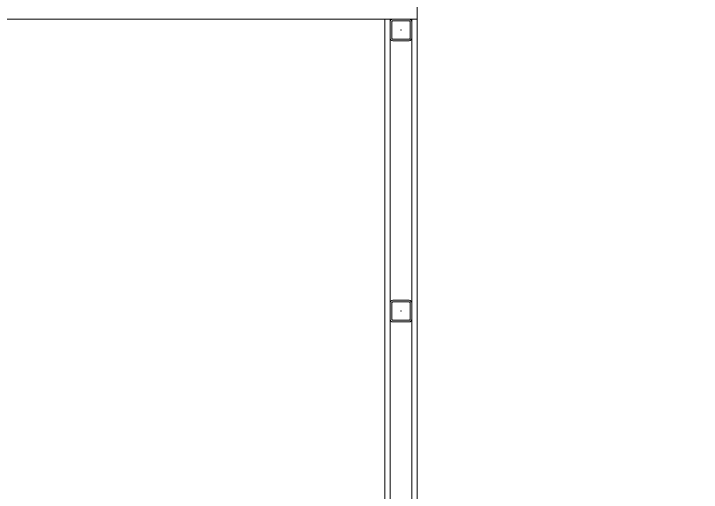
# Model space of a CAD drawing. Extents: x -2749 to 23780, y -1311 to 8245.
# Drawn here: x 15179.9 to 15307.1, y 2655.5 to 2744 of the extents above; entities that cross this region are included whole.
import ezdxf

# ---------------------------------------------------------------- set-up
doc = ezdxf.new("R2010")
doc.units = 0
doc.header["$MEASUREMENT"] = 0
doc.layers.get('0').update_dxf_attribs({"color": 9, "lineweight": 9})
for name, color, linetype, lineweight in [('10', 9, 'Continuous', 9), ('11', 9, 'Continuous', 9), ('14', 9, 'Continuous', 9), ('40B', 9, 'Continuous', 9)]:
    doc.layers.add(name, color=color, linetype=linetype, lineweight=lineweight)

# ---------------------------------------------------------------- blocks, each defined once
blk = doc.blocks.new('Prf-40x40')
for points in [[(1.5, -2), (-1.5, -2, -0.414214), (-2, -1.5), (-2, 1.5, -0.414214), (-1.5, 2), (1.5, 2, -0.414214), (2, 1.5), (2, -1.5, -0.414214)], [(1.5, -1.7), (-1.5, -1.7, -0.414214), (-1.7, -1.5), (-1.7, 1.5, -0.414214), (-1.5, 1.7), (1.5, 1.7, -0.414214), (1.7, 1.5), (1.7, -1.5, -0.414214)]]:
    blk.add_lwpolyline(points, format="xyb", close=True)
blk.add_point((0, 0))
blk = doc.blocks.new('p-2. kat planı')
at = {"layer": '11'}
for points in [[(15248.5, 2743), (15248.5, 2447)], [(15249.5, 2743), (15249.5, 2447)], [(15253.5, 2743), (15253.5, 2447)], [(15254.5, 2743), (15254.5, 2447)]]:
    blk.add_lwpolyline(points, dxfattribs=at)
at = {"layer": '14'}
blk.add_lwpolyline([(15048, 2819.3), (15048, 2803), (15050, 2803), (15170.5, 2803), (15170.5, 2743), (15254.5, 2743), (15254.5, 2803), (15300, 2803), (15302, 2803), (15302, 2819.3)], dxfattribs=at)
at = {"layer": '40B'}
for points in [[(14480.5, 2825), (15254.5, 2825), (15254.5, 2364.21), (14480.5, 2363.33)], [(15254.5, 2364.21), (15945, 2365), (15945, 2825), (15254.5, 2825)]]:
    blk.add_lwpolyline(points, close=True, dxfattribs=at)
at = {"layer": '10', "xscale": -1, "rotation": 180}
for p in [(15251.5, 2741), (15251.5, 2689)]:
    blk.add_blockref('Prf-40x40', p, dxfattribs=at)

msp = doc.modelspace()

# ---------------------------------------------------------------- block references
msp.add_blockref('p-2. kat planı', (0, 0))

doc.saveas('drawing.dxf')
